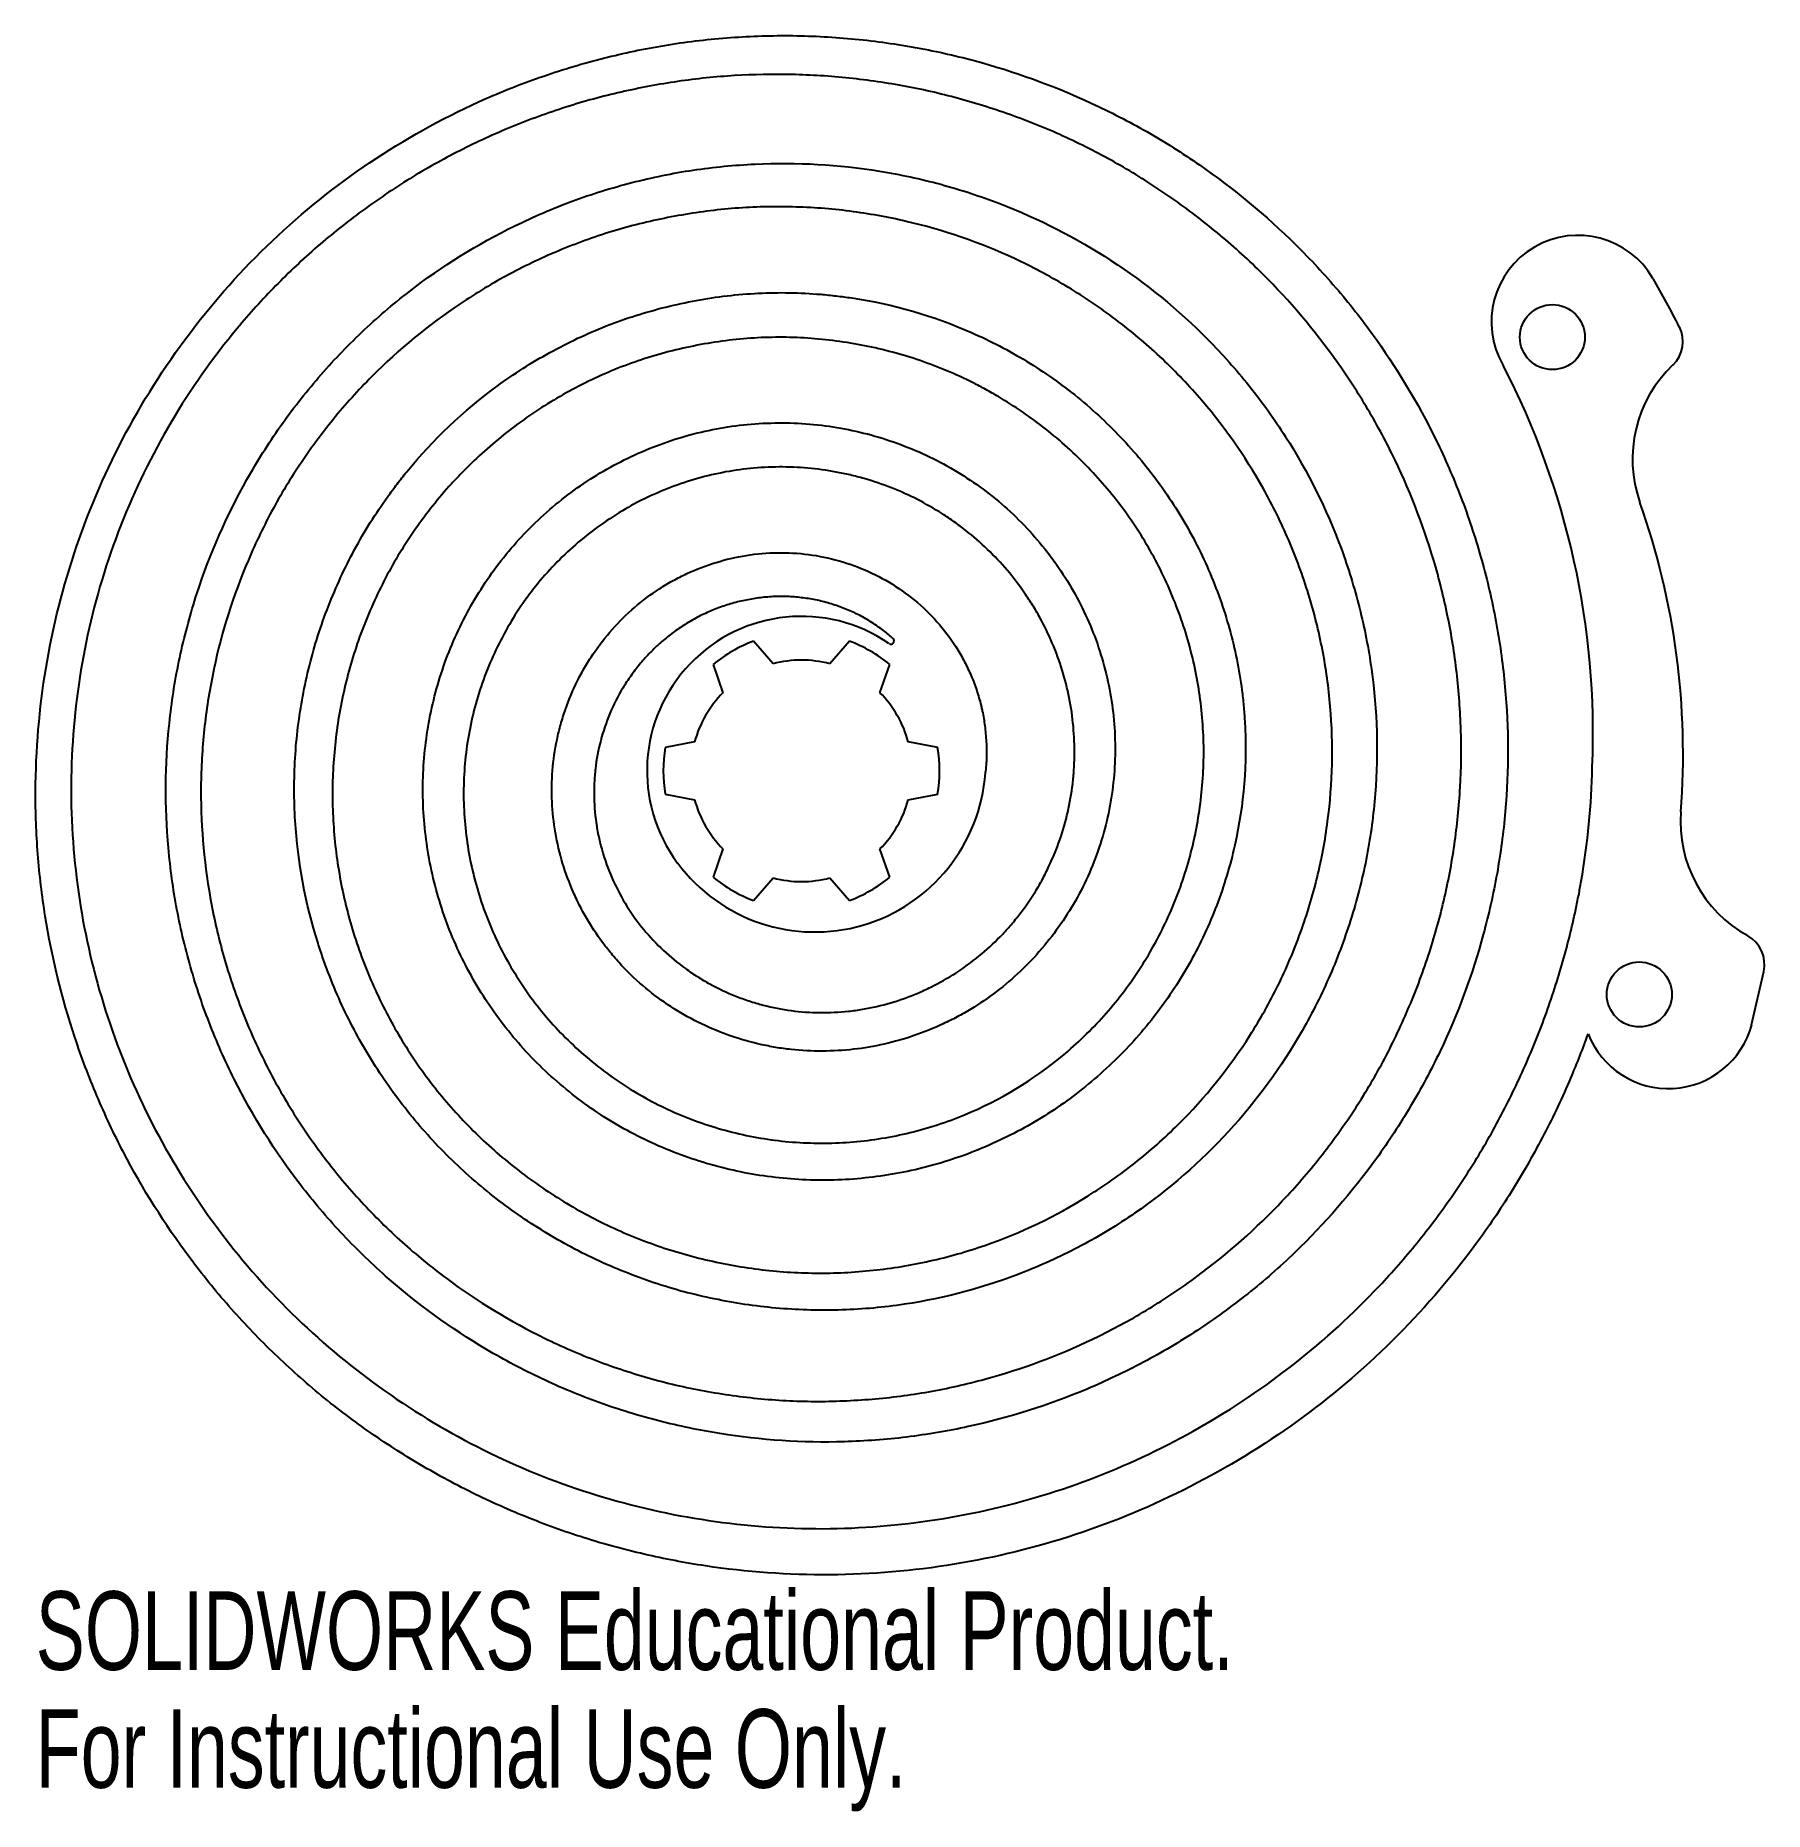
# Model space of a CAD drawing. Header units: millimetres. Extents: x -47 to 59, y -64 to 45.
import ezdxf

# ---------------------------------------------------------------- set-up
doc = ezdxf.new("R2010")
doc.units = ezdxf.units.MM
doc.styles.add('SLDTEXTSTYLE0', font='TXT', dxfattribs={"width": 0.7})

msp = doc.modelspace()

# ---------------------------------------------------------------- linework, layer by layer
at = {"color": 7, "linetype": 'Continuous', "lineweight": 25}
for p, q in [((-1.75, 6.58), (-2.95, 7.97)), ((2.95, 7.97), (1.75, 6.58)), ((-5.43, 6.54), (-4.83, 4.8)), ((4.83, 4.8), (5.43, 6.54)), ((-6.57, 1.78), (-8.38, 1.44)), ((8.38, 1.44), (6.57, 1.78)), ((-8.38, -1.44), (-6.57, -1.78)), ((6.57, -1.78), (8.38, -1.44)), ((-4.83, -4.8), (-5.43, -6.54)), ((5.43, -6.54), (4.83, -4.8)), ((-2.95, -7.97), (-1.75, -6.58)), ((1.75, -6.58), (2.95, -7.97)), ((58.45, -15.61), (59.19, -12.33))]:
    msp.add_line(p, q, dxfattribs=at)
for centre in [(46.19, 26.67), (51.54, -13.75)]:
    msp.add_circle(centre, 2, dxfattribs=at)
for centre, radius, start, end in [((47.77, 27.6), 5.33, 30.1275, 210.1275), ((0.3, 0.05), 60.22, 26.913, 30.1275), ((52.22, 26.4), 2, 313.6671, 26.913), ((-0.5, 2.27), 49.19, 357.6341, 27.4145), ((59.12, 19.17), 8, 133.6671, 199.4496), ((7.77, 1.03), 46.46, 355.6132, 19.4496), ((0, 0), 9.5, 55.4734, 216.7163), ((0, 0), 8.5, 110.2799, 129.7201), ((0, 0), 8.5, 50.2799, 69.7201), ((5.5, 7.99), 0.2, 235.4734, 48.2116), ((0, 0), 6.81, 75.1409, 104.8591), ((0, 0), 6.81, 135.1409, 164.8591), ((0, 0), 6.81, 15.1409, 44.8591), ((0, 0), 8.5, 170.2799, 189.7201), ((0, 0), 8.5, 350.2799, 9.7201), ((0.82, 0.61), 10.52, 216.7163, 355.9814), ((0, 0), 6.81, 195.1409, 224.8591), ((0, 0), 6.81, 315.1409, 344.8591), ((62.07, -3.13), 8, 175.6132, 241.1192), ((0, 0), 8.5, 230.2799, 249.7201), ((0, 0), 8.5, 290.2799, 309.7201), ((0, 0), 6.81, 255.1409, 284.8591), ((57.24, -11.89), 2, 347.3128, 61.1192), ((53.33, -14.23), 5.31, 201.406, 344.9336)]:
    msp.add_arc(centre, radius, start, end, dxfattribs=at)
for points, knots in [([(48.38, -16.17), (48.05, -17.09), (47.69, -17.99), (47.06, -19.48), (46.8, -20.06), (46.25, -21.22), (45.97, -21.79), (45.08, -23.5), (44.45, -24.62), (43.11, -26.79), (42.4, -27.85), (40.14, -30.95), (38.48, -32.9), (34.86, -36.54), (32.92, -38.21), (28.8, -41.25), (26.63, -42.6), (22.07, -44.98), (19.73, -45.99), (14.88, -47.64), (12.4, -48.27), (7.34, -49.15), (4.79, -49.39), (-0.33, -49.47), (-2.88, -49.32), (-6.7, -48.78), (-7.96, -48.55), (-10.45, -48), (-11.69, -47.68), (-14.14, -46.93), (-15.34, -46.51), (-17.72, -45.57), (-18.89, -45.06), (-21.2, -43.93), (-22.33, -43.32), (-24.53, -42.02), (-25.61, -41.33), (-27.7, -39.86), (-28.72, -39.09), (-30.69, -37.45), (-31.64, -36.6), (-33.49, -34.81), (-34.37, -33.88), (-36.06, -31.96), (-36.86, -30.97), (-39.16, -27.89), (-40.52, -25.73), (-42.3, -22.31), (-42.84, -21.15), (-43.84, -18.8), (-44.29, -17.6), (-45.5, -13.95), (-46.11, -11.47), (-46.72, -7.67), (-46.87, -6.4), (-47.07, -3.85), (-47.12, -2.57), (-47.1, 1.28), (-46.89, 3.82), (-46.04, 8.89), (-45.42, 11.36), (-43.76, 16.22), (-42.74, 18.56), (-40.32, 23.08), (-38.93, 25.23), (-35.79, 29.3), (-34.07, 31.18), (-30.31, 34.67), (-28.31, 36.25), (-24.01, 39.07), (-21.77, 40.3), (-18.25, 41.85), (-17.06, 42.31), (-14.64, 43.14), (-13.42, 43.51), (-10.92, 44.14), (-9.67, 44.4), (-7.15, 44.82), (-5.88, 44.97), (-3.32, 45.17), (-2.05, 45.22), (0.51, 45.2), (1.79, 45.14), (4.35, 44.9), (5.62, 44.73), (8.13, 44.28), (9.38, 44.01), (13.1, 43.01), (15.5, 42.14), (18.99, 40.52), (20.13, 39.94), (22.35, 38.67), (23.43, 37.99), (26.6, 35.79), (28.57, 34.16), (31.31, 31.46), (32.18, 30.52), (33.83, 28.58), (34.62, 27.57), (36.85, 24.42), (38.15, 22.22), (39.79, 18.75), (40.29, 17.57), (41.18, 15.17), (41.57, 13.95), (42.25, 11.47), (42.53, 10.22), (42.99, 7.71), (43.16, 6.44), (43.51, 2.61), (43.51, 0.06), (43.18, -3.79), (43.01, -5.06), (42.56, -7.57), (42.28, -8.82), (41.27, -12.53), (40.38, -14.93), (38.73, -18.4), (38.12, -19.53), (36.82, -21.73), (36.12, -22.8), (33.86, -25.93), (32.18, -27.86), (29.41, -30.52), (28.45, -31.36), (26.45, -32.95), (25.41, -33.7), (23.26, -35.12), (22.16, -35.77), (19.9, -36.97), (18.75, -37.52), (15.2, -39.01), (12.77, -39.78), (9, -40.6), (7.74, -40.81), (5.83, -41.05), (5.2, -41.11), (3.92, -41.2), (3.28, -41.24), (0.07, -41.33), (-2.48, -41.16), (-6.28, -40.55), (-7.53, -40.29), (-10.01, -39.66), (-11.23, -39.28), (-13.65, -38.41), (-14.83, -37.92), (-17.14, -36.83), (-18.27, -36.23), (-21.58, -34.27), (-23.65, -32.77), (-26.54, -30.21), (-27.46, -29.32), (-28.77, -27.92), (-29.19, -27.44), (-30.02, -26.47), (-30.42, -25.97), (-32.38, -23.43), (-33.74, -21.26), (-35.46, -17.82), (-35.98, -16.65), (-36.9, -14.27), (-37.3, -13.06), (-37.99, -10.57), (-38.28, -9.32), (-38.72, -6.81), (-38.88, -5.54), (-39.18, -1.7), (-39.13, 0.85), (-38.68, 4.68), (-38.47, 5.94), (-38.06, 7.82), (-37.9, 8.44), (-37.57, 9.67), (-37.39, 10.28), (-36.39, 13.34), (-35.36, 15.68), (-33.48, 19.03), (-32.8, 20.12), (-31.33, 22.21), (-30.54, 23.22), (-28.86, 25.17), (-27.97, 26.09), (-26.58, 27.41), (-26.11, 27.84), (-25.14, 28.67), (-24.64, 29.07), (-22.1, 31.04), (-19.93, 32.39), (-16.47, 34.08), (-15.29, 34.59), (-13.5, 35.25), (-12.89, 35.46), (-11.67, 35.84), (-11.05, 36.01), (-9.18, 36.49), (-7.93, 36.75), (-5.4, 37.13), (-4.13, 37.25), (-0.28, 37.43), (2.27, 37.29), (6.08, 36.67), (7.33, 36.4), (9.18, 35.9), (9.79, 35.72), (11.01, 35.32), (11.61, 35.11), (14.61, 33.95), (16.89, 32.78), (21.19, 29.98), (23.17, 28.37), (25.89, 25.62), (26.74, 24.67), (27.94, 23.17), (28.33, 22.66), (29.07, 21.62), (29.43, 21.09), (31.16, 18.38), (32.3, 16.09), (33.64, 12.48), (34.01, 11.26), (34.64, 8.78), (34.88, 7.53), (35.42, 3.7), (35.49, 1.14), (35.19, -2.69), (35.02, -3.96), (34.66, -5.85), (34.52, -6.47), (34.21, -7.72), (34.04, -8.33), (33.47, -10.17), (33.03, -11.37), (32.01, -13.72), (31.44, -14.86), (29.52, -18.22), (28.01, -20.28), (24.54, -24.06), (22.6, -25.75), (19.44, -27.93), (18.35, -28.59), (16.65, -29.5), (16.08, -29.78), (14.91, -30.32), (14.33, -30.57), (11.33, -31.76), (8.86, -32.42), (5.06, -32.99), (3.79, -33.11), (1.22, -33.19), (-0.06, -33.16), (-2.61, -32.95), (-3.88, -32.77), (-5.76, -32.39), (-6.39, -32.25), (-7.63, -31.93), (-8.24, -31.75), (-10.07, -31.15), (-11.27, -30.68), (-13.59, -29.62), (-14.72, -29.01), (-16.91, -27.67), (-17.96, -26.94), (-19.97, -25.36), (-20.93, -24.51), (-22.74, -22.7), (-23.59, -21.74), (-25.18, -19.72), (-25.91, -18.67), (-27.24, -16.48), (-27.84, -15.35), (-28.63, -13.6), (-28.88, -13.01), (-29.22, -12.11), (-29.33, -11.81), (-29.54, -11.21), (-29.64, -10.91), (-30.52, -8.14), (-30.99, -5.62), (-31.18, -2.42), (-31.2, -1.78), (-31.2, -0.5), (-31.18, 0.14), (-31.07, 2.06), (-30.91, 3.33), (-30.44, 5.85), (-30.13, 7.09), (-29.35, 9.53), (-28.88, 10.72), (-27.81, 13.05), (-27.2, 14.18), (-26.18, 15.81), (-25.82, 16.34), (-25.26, 17.12), (-25.07, 17.38), (-24.68, 17.89), (-24.48, 18.14), (-22.65, 20.38), (-20.79, 22.14), (-18.2, 24.04), (-17.67, 24.4), (-16.59, 25.09), (-16.04, 25.41), (-14.35, 26.34), (-13.2, 26.89), (-10.81, 27.82), (-9.59, 28.21), (-7.1, 28.83), (-5.84, 29.06), (-3.3, 29.36), (-2.02, 29.42), (-0.09, 29.39), (0.55, 29.35), (1.5, 29.28), (1.82, 29.24), (2.46, 29.17), (2.77, 29.13), (5.64, 28.7), (8.1, 27.99), (11.63, 26.44), (12.76, 25.85), (14.95, 24.51), (16, 23.77), (17.99, 22.15), (18.92, 21.28), (20.68, 19.4), (21.48, 18.41), (22.96, 16.32), (23.63, 15.23), (24.81, 12.94), (25.32, 11.77), (26.18, 9.35), (26.52, 8.12), (26.9, 6.23), (27.01, 5.6), (27.13, 4.65), (27.17, 4.33), (27.23, 3.69), (27.25, 3.38), (27.43, 0.48), (27.22, -2.07), (26.37, -5.83), (26, -7.06), (25.09, -9.45), (24.55, -10.61), (23.61, -12.3), (23.28, -12.84), (22.58, -13.91), (22.21, -14.43), (21.04, -15.97), (20.19, -16.92), (18.81, -18.26), (18.33, -18.69), (17.35, -19.51), (16.85, -19.91), (15.28, -21.04), (14.2, -21.71), (11.92, -22.88), (10.74, -23.39), (8.31, -24.22), (7.07, -24.54), (4.55, -24.99), (3.28, -25.13), (0.71, -25.2), (-0.57, -25.13), (-3.12, -24.82), (-4.37, -24.56), (-6.22, -24.03), (-6.83, -23.83), (-8.03, -23.39), (-8.62, -23.15), (-9.79, -22.61), (-10.36, -22.32), (-11.48, -21.69), (-12.02, -21.36), (-13.09, -20.65), (-13.61, -20.27), (-14.61, -19.48), (-15.1, -19.06), (-16.05, -18.19), (-16.5, -17.74), (-17.37, -16.8), (-17.78, -16.31), (-18.97, -14.8), (-19.68, -13.74), (-20.93, -11.49), (-21.46, -10.33), (-22.33, -7.91), (-22.66, -6.68), (-23.13, -4.15), (-23.26, -2.88), (-23.31, -0.31), (-23.23, 0.96), (-22.85, 3.51), (-22.56, 4.75), (-21.77, 7.19), (-21.27, 8.37), (-20.08, 10.65), (-19.39, 11.73), (-17.83, 13.77), (-16.97, 14.71), (-15.08, 16.46), (-14.07, 17.24), (-11.91, 18.63), (-10.78, 19.22), (-8.41, 20.22), (-7.19, 20.61), (-4.68, 21.16), (-3.42, 21.33), (-0.84, 21.43), (0.43, 21.37), (2.97, 21.01), (4.22, 20.71), (6.66, 19.89), (7.83, 19.38), (9.51, 18.44), (10.05, 18.1), (11.11, 17.37), (11.62, 16.99), (12.61, 16.16), (13.08, 15.73), (13.98, 14.82), (14.4, 14.34), (15.22, 13.35), (15.6, 12.83), (16.31, 11.77), (16.64, 11.22), (17.25, 10.09), (17.52, 9.51), (18.02, 8.33), (18.24, 7.73), (18.61, 6.5), (18.77, 5.88), (19.03, 4.63), (19.13, 4), (19.26, 2.72), (19.29, 2.08), (19.3, 0.8), (19.27, 0.16), (19.08, -1.76), (18.84, -3.01), (18.27, -4.86), (18.05, -5.46), (17.56, -6.64), (17.28, -7.21), (16.66, -8.34), (16.32, -8.89), (15.59, -9.94), (15.21, -10.44), (14.37, -11.42), (13.93, -11.88), (13, -12.76), (12.51, -13.18), (11.49, -13.96), (10.96, -14.32), (10.14, -14.82), (9.86, -14.98), (9.3, -15.28), (9.01, -15.42), (8.14, -15.83), (7.54, -16.07), (6.33, -16.49), (5.72, -16.66), (4.47, -16.95), (3.84, -17.05), (2.57, -17.2), (1.93, -17.23), (0.64, -17.24), (0, -17.2), (-0.95, -17.1), (-1.27, -17.06), (-1.9, -16.95), (-2.21, -16.89), (-3.16, -16.68), (-3.77, -16.5), (-4.98, -16.08), (-5.57, -15.84), (-6.73, -15.28), (-7.29, -14.97), (-8.37, -14.29), (-8.89, -13.92), (-9.89, -13.11), (-10.37, -12.68), (-11.04, -11.99), (-11.25, -11.76), (-11.67, -11.27), (-11.87, -11.03), (-12.46, -10.26), (-12.82, -9.73), (-13.31, -8.9), (-13.47, -8.63), (-13.76, -8.06), (-13.89, -7.77), (-14.28, -6.89), (-14.51, -6.29), (-14.88, -5.06), (-15.02, -4.44), (-15.24, -3.17), (-15.31, -2.54), (-15.37, -1.26), (-15.36, -0.63), (-15.26, 0.66), (-15.17, 1.3), (-14.97, 2.24), (-14.89, 2.55), (-14.72, 3.16), (-14.63, 3.46), (-14.31, 4.38), (-14.06, 4.97), (-13.63, 5.83), (-13.48, 6.11), (-13.16, 6.66), (-12.99, 6.92), (-12.08, 8.26), (-11.23, 9.22), (-9.78, 10.47), (-9.26, 10.85), (-8.46, 11.37), (-8.18, 11.54), (-7.62, 11.85), (-7.34, 11.99), (-6.46, 12.4), (-5.86, 12.63), (-4.65, 13), (-4.03, 13.15), (-2.11, 13.45), (-0.84, 13.47), (1.07, 13.22), (1.69, 13.09), (2.93, 12.74), (3.53, 12.52), (4.7, 12), (5.26, 11.69), (6.33, 10.99), (6.84, 10.61), (7.8, 9.76), (8.24, 9.3), (9.05, 8.31), (9.42, 7.79), (9.9, 6.96), (10.05, 6.68), (10.26, 6.24), (10.33, 6.1), (10.46, 5.81), (10.52, 5.66), (10.69, 5.21), (10.8, 4.91), (10.93, 4.45), (10.98, 4.3), (11.04, 4.06), (11.05, 3.99), (11.09, 3.83), (11.11, 3.75), (11.19, 3.38), (11.24, 3.08), (11.3, 2.6), (11.32, 2.44), (11.34, 2.12), (11.36, 1.95), (11.38, 1.61), (11.38, 1.45), (11.39, 1.21), (11.39, 1.13), (11.39, 1.01), (11.39, 0.98), (11.39, 0.9), (11.39, 0.87), (11.38, 0.5), (11.35, 0.18), (11.31, -0.13)], [0.0165532, 0.0165532, 0.0165532, 0.0165532, 0.0195312, 0.0195312, 0.0214844, 0.0214844, 0.0234375, 0.0234375, 0.0273438, 0.0273438, 0.03125, 0.03125, 0.0390625, 0.0390625, 0.046875, 0.046875, 0.0546875, 0.0546875, 0.0625, 0.0625, 0.0703125, 0.0703125, 0.078125, 0.078125, 0.0859375, 0.0859375, 0.0898438, 0.0898438, 0.09375, 0.09375, 0.0976562, 0.0976562, 0.1015625, 0.1015625, 0.1054688, 0.1054688, 0.109375, 0.109375, 0.1132812, 0.1132812, 0.1171875, 0.1171875, 0.1210938, 0.1210938, 0.125, 0.125, 0.1328125, 0.1328125, 0.1367188, 0.1367188, 0.140625, 0.140625, 0.1484375, 0.1484375, 0.1523438, 0.1523438, 0.15625, 0.15625, 0.1640625, 0.1640625, 0.171875, 0.171875, 0.1796875, 0.1796875, 0.1875, 0.1875, 0.1953125, 0.1953125, 0.203125, 0.203125, 0.2109375, 0.2109375, 0.2148438, 0.2148438, 0.21875, 0.21875, 0.2226562, 0.2226562, 0.2265625, 0.2265625, 0.2304688, 0.2304688, 0.234375, 0.234375, 0.2382812, 0.2382812, 0.2421875, 0.2421875, 0.25, 0.25, 0.2539062, 0.2539062, 0.2578125, 0.2578125, 0.265625, 0.265625, 0.2695312, 0.2695312, 0.2734375, 0.2734375, 0.28125, 0.28125, 0.2851562, 0.2851562, 0.2890625, 0.2890625, 0.2929688, 0.2929688, 0.296875, 0.296875, 0.3046875, 0.3046875, 0.3085938, 0.3085938, 0.3125, 0.3125, 0.3203125, 0.3203125, 0.3242188, 0.3242188, 0.328125, 0.328125, 0.3359375, 0.3359375, 0.3398438, 0.3398438, 0.34375, 0.34375, 0.3476562, 0.3476562, 0.3515625, 0.3515625, 0.359375, 0.359375, 0.3632812, 0.3632812, 0.3652344, 0.3652344, 0.3671875, 0.3671875, 0.375, 0.375, 0.3789062, 0.3789062, 0.3828125, 0.3828125, 0.3867188, 0.3867188, 0.390625, 0.390625, 0.3984375, 0.3984375, 0.4023438, 0.4023438, 0.4042969, 0.4042969, 0.40625, 0.40625, 0.4140625, 0.4140625, 0.4179688, 0.4179688, 0.421875, 0.421875, 0.4257812, 0.4257812, 0.4296875, 0.4296875, 0.4375, 0.4375, 0.4414062, 0.4414062, 0.4433594, 0.4433594, 0.4453125, 0.4453125, 0.453125, 0.453125, 0.4570312, 0.4570312, 0.4609375, 0.4609375, 0.4648438, 0.4648438, 0.4667969, 0.4667969, 0.46875, 0.46875, 0.4765625, 0.4765625, 0.4804688, 0.4804688, 0.4824219, 0.4824219, 0.484375, 0.484375, 0.4882812, 0.4882812, 0.4921875, 0.4921875, 0.5, 0.5, 0.5039062, 0.5039062, 0.5058594, 0.5058594, 0.5078125, 0.5078125, 0.515625, 0.515625, 0.5234375, 0.5234375, 0.5273438, 0.5273438, 0.5292969, 0.5292969, 0.53125, 0.53125, 0.5390625, 0.5390625, 0.5429688, 0.5429688, 0.546875, 0.546875, 0.5546875, 0.5546875, 0.5585938, 0.5585938, 0.5605469, 0.5605469, 0.5625, 0.5625, 0.5664062, 0.5664062, 0.5703125, 0.5703125, 0.578125, 0.578125, 0.5859375, 0.5859375, 0.5898438, 0.5898438, 0.5917969, 0.5917969, 0.59375, 0.59375, 0.6015625, 0.6015625, 0.6054688, 0.6054688, 0.609375, 0.609375, 0.6132812, 0.6132812, 0.6152344, 0.6152344, 0.6171875, 0.6171875, 0.6210938, 0.6210938, 0.625, 0.625, 0.6289062, 0.6289062, 0.6328125, 0.6328125, 0.6367188, 0.6367188, 0.640625, 0.640625, 0.6445312, 0.6445312, 0.6464844, 0.6464844, 0.6474609, 0.6474609, 0.6484375, 0.6484375, 0.65625, 0.65625, 0.6582031, 0.6582031, 0.6601562, 0.6601562, 0.6640625, 0.6640625, 0.6679688, 0.6679688, 0.671875, 0.671875, 0.6757812, 0.6757812, 0.6777344, 0.6777344, 0.6787109, 0.6787109, 0.6796875, 0.6796875, 0.6875, 0.6875, 0.6894531, 0.6894531, 0.6914062, 0.6914062, 0.6953125, 0.6953125, 0.6992188, 0.6992188, 0.703125, 0.703125, 0.7070312, 0.7070312, 0.7089844, 0.7089844, 0.7099609, 0.7099609, 0.7109375, 0.7109375, 0.71875, 0.71875, 0.7226562, 0.7226562, 0.7265625, 0.7265625, 0.7304688, 0.7304688, 0.734375, 0.734375, 0.7382812, 0.7382812, 0.7421875, 0.7421875, 0.7460938, 0.7460938, 0.7480469, 0.7480469, 0.7490234, 0.7490234, 0.75, 0.75, 0.7578125, 0.7578125, 0.7617188, 0.7617188, 0.765625, 0.765625, 0.7675781, 0.7675781, 0.7695312, 0.7695312, 0.7734375, 0.7734375, 0.7753906, 0.7753906, 0.7773438, 0.7773438, 0.78125, 0.78125, 0.7851562, 0.7851562, 0.7890625, 0.7890625, 0.7929688, 0.7929688, 0.796875, 0.796875, 0.8007812, 0.8007812, 0.8027344, 0.8027344, 0.8046875, 0.8046875, 0.8066406, 0.8066406, 0.8085938, 0.8085938, 0.8105469, 0.8105469, 0.8125, 0.8125, 0.8144531, 0.8144531, 0.8164062, 0.8164062, 0.8203125, 0.8203125, 0.8242188, 0.8242188, 0.828125, 0.828125, 0.8320312, 0.8320312, 0.8359375, 0.8359375, 0.8398438, 0.8398438, 0.84375, 0.84375, 0.8476562, 0.8476562, 0.8515625, 0.8515625, 0.8554688, 0.8554688, 0.859375, 0.859375, 0.8632812, 0.8632812, 0.8671875, 0.8671875, 0.8710938, 0.8710938, 0.875, 0.875, 0.8789062, 0.8789062, 0.8808594, 0.8808594, 0.8828125, 0.8828125, 0.8847656, 0.8847656, 0.8867188, 0.8867188, 0.8886719, 0.8886719, 0.890625, 0.890625, 0.8925781, 0.8925781, 0.8945312, 0.8945312, 0.8964844, 0.8964844, 0.8984375, 0.8984375, 0.9003906, 0.9003906, 0.9023438, 0.9023438, 0.90625, 0.90625, 0.9082031, 0.9082031, 0.9101562, 0.9101562, 0.9121094, 0.9121094, 0.9140625, 0.9140625, 0.9160156, 0.9160156, 0.9179688, 0.9179688, 0.9199219, 0.9199219, 0.9208984, 0.9208984, 0.921875, 0.921875, 0.9238281, 0.9238281, 0.9257812, 0.9257812, 0.9277344, 0.9277344, 0.9296875, 0.9296875, 0.9316406, 0.9316406, 0.9326172, 0.9326172, 0.9335938, 0.9335938, 0.9355469, 0.9355469, 0.9375, 0.9375, 0.9394531, 0.9394531, 0.9414062, 0.9414062, 0.9433594, 0.9433594, 0.9443359, 0.9443359, 0.9453125, 0.9453125, 0.9472656, 0.9472656, 0.9482422, 0.9482422, 0.9492188, 0.9492188, 0.9511719, 0.9511719, 0.953125, 0.953125, 0.9550781, 0.9550781, 0.9570312, 0.9570312, 0.9589844, 0.9589844, 0.9599609, 0.9599609, 0.9609375, 0.9609375, 0.9628906, 0.9628906, 0.9638672, 0.9638672, 0.9648438, 0.9648438, 0.96875, 0.96875, 0.9707031, 0.9707031, 0.9716797, 0.9716797, 0.9726562, 0.9726562, 0.9746094, 0.9746094, 0.9765625, 0.9765625, 0.9804688, 0.9804688, 0.9824219, 0.9824219, 0.984375, 0.984375, 0.9863281, 0.9863281, 0.9882812, 0.9882812, 0.9902344, 0.9902344, 0.9921875, 0.9921875, 0.9931641, 0.9931641, 0.9936523, 0.9936523, 0.9941406, 0.9941406, 0.9951172, 0.9951172, 0.9956055, 0.9956055, 0.9958496, 0.9958496, 0.9960938, 0.9960938, 0.9970703, 0.9970703, 0.9975586, 0.9975586, 0.9980469, 0.9980469, 0.9985352, 0.9985352, 0.9987793, 0.9987793, 0.9989014, 0.9989014, 0.9990234, 0.9990234, 1, 1, 1, 1]), ([(5.63, 8.14), (5.45, 8.31), (5.25, 8.47), (4.82, 8.8), (4.58, 8.97), (4.08, 9.28), (3.83, 9.43), (3.31, 9.7), (3.04, 9.82), (2.5, 10.04), (2.22, 10.14), (1.66, 10.32), (1.37, 10.4), (0.8, 10.53), (0.51, 10.58), (-0.07, 10.66), (-0.36, 10.69), (-0.95, 10.72), (-1.24, 10.73), (-1.83, 10.71), (-2.13, 10.69), (-2.71, 10.63), (-3, 10.58), (-3.58, 10.47), (-3.87, 10.41), (-4.43, 10.25), (-4.71, 10.16), (-5.27, 9.96), (-5.54, 9.85), (-6.07, 9.61), (-6.34, 9.48), (-6.85, 9.19), (-7.1, 9.04), (-7.6, 8.72), (-7.84, 8.55), (-8.3, 8.19), (-8.53, 8), (-8.97, 7.61), (-9.18, 7.4), (-9.58, 6.98), (-9.78, 6.76), (-10.16, 6.3), (-10.33, 6.07), (-10.67, 5.59), (-10.84, 5.34), (-11.59, 4.09), (-12.05, 2.99), (-12.5, 1.28), (-12.61, 0.7), (-12.71, -0.17), (-12.73, -0.46), (-12.75, -0.9), (-12.76, -1.05), (-12.76, -1.35), (-12.76, -1.5), (-12.74, -2.23), (-12.69, -2.82), (-12.55, -3.69), (-12.49, -3.98), (-12.36, -4.55), (-12.28, -4.84), (-12.02, -5.69), (-11.82, -6.23), (-11.33, -7.3), (-11.05, -7.82), (-10.42, -8.83), (-10.08, -9.3), (-9.33, -10.21), (-8.92, -10.64), (-8.06, -11.44), (-7.61, -11.82), (-6.9, -12.33), (-6.65, -12.5), (-6.15, -12.81), (-5.9, -12.96), (-5.12, -13.39), (-4.59, -13.64), (-3.77, -13.96), (-3.5, -14.06), (-2.93, -14.24), (-2.65, -14.33), (-1.79, -14.55), (-1.21, -14.66), (-0.05, -14.82), (0.54, -14.86), (1.72, -14.87), (2.31, -14.84), (3.19, -14.75), (3.48, -14.71), (4.06, -14.61), (4.35, -14.55), (5.21, -14.36), (5.77, -14.19), (6.6, -13.9), (6.88, -13.79), (7.42, -13.56), (7.69, -13.43), (8.48, -13.04), (9, -12.75), (9.98, -12.12), (10.46, -11.77), (11.38, -11.02), (11.81, -10.62), (12.43, -9.99), (12.63, -9.78), (13.01, -9.33), (13.2, -9.1), (13.74, -8.41), (14.08, -7.93), (14.54, -7.17), (14.69, -6.92), (14.97, -6.4), (15.1, -6.13), (15.48, -5.33), (15.7, -4.79), (16.09, -3.68), (16.25, -3.11), (16.51, -1.96), (16.61, -1.38), (16.72, -0.51), (16.74, -0.21), (16.78, 0.38), (16.79, 0.67), (16.8, 1.55), (16.78, 2.14), (16.67, 3.31), (16.59, 3.9), (16.36, 5.06), (16.21, 5.63), (15.87, 6.75), (15.66, 7.31), (15.2, 8.39), (14.94, 8.92), (14.52, 9.69), (14.37, 9.94), (14.06, 10.44), (13.89, 10.69), (13.39, 11.42), (13.03, 11.89), (12.27, 12.78), (11.87, 13.21), (11.02, 14.03), (10.57, 14.42), (9.88, 14.96), (9.64, 15.14), (9.16, 15.48), (8.92, 15.64), (8.17, 16.12), (7.66, 16.41), (6.62, 16.95), (6.08, 17.19), (4.98, 17.62), (4.42, 17.81), (3.57, 18.05), (3.29, 18.13), (2.71, 18.26), (2.42, 18.32), (1.56, 18.48), (0.98, 18.56), (-0.2, 18.66), (-0.79, 18.69), (-1.97, 18.68), (-2.56, 18.65), (-3.73, 18.53), (-4.31, 18.45), (-5.47, 18.22), (-6.04, 18.08), (-7.16, 17.75), (-7.72, 17.56), (-8.82, 17.12), (-9.36, 16.88), (-10.41, 16.35), (-10.92, 16.06), (-11.92, 15.43), (-12.4, 15.1), (-13.34, 14.39), (-13.79, 14.01), (-14.67, 13.21), (-15.08, 12.8), (-15.88, 11.93), (-16.26, 11.48), (-16.97, 10.54), (-17.31, 10.06), (-17.94, 9.07), (-18.23, 8.55), (-18.77, 7.51), (-19.02, 6.97), (-19.47, 5.88), (-19.67, 5.33), (-20.02, 4.2), (-20.17, 3.64), (-20.42, 2.49), (-20.53, 1.91), (-20.68, 0.74), (-20.73, 0.15), (-20.79, -1.03), (-20.79, -1.62), (-20.72, -3.38), (-20.57, -4.55), (-20.21, -6.28), (-20.06, -6.85), (-19.73, -7.98), (-19.53, -8.54), (-18.89, -10.18), (-18.37, -11.24), (-17.45, -12.76), (-17.13, -13.25), (-16.45, -14.21), (-16.08, -14.67), (-15.32, -15.57), (-14.92, -16), (-14.09, -16.83), (-13.66, -17.23), (-12.76, -18), (-12.29, -18.36), (-11.34, -19.05), (-10.85, -19.38), (-9.84, -19.98), (-9.33, -20.27), (-8.28, -20.79), (-7.74, -21.04), (-6.64, -21.48), (-6.09, -21.68), (-4.97, -22.03), (-4.4, -22.19), (-3.25, -22.45), (-2.67, -22.56), (-1.51, -22.74), (-0.92, -22.8), (0.26, -22.88), (0.84, -22.9), (2.02, -22.89), (2.61, -22.86), (3.78, -22.77), (4.37, -22.69), (5.53, -22.5), (6.11, -22.38), (7.82, -21.97), (8.94, -21.6), (12.22, -20.25), (14.25, -19.02), (16.52, -17.14), (16.96, -16.74), (17.8, -15.93), (18.21, -15.5), (18.99, -14.63), (19.37, -14.17), (20.09, -13.24), (20.43, -12.76), (21.08, -11.77), (21.38, -11.27), (21.95, -10.24), (22.22, -9.71), (22.72, -8.65), (22.95, -8.11), (23.36, -7.01), (23.55, -6.45), (24.06, -4.75), (24.31, -3.6), (24.65, -1.27), (24.74, -0.09), (24.75, 2.26), (24.66, 3.44), (24.42, 5.19), (24.32, 5.77), (24.07, 6.92), (23.93, 7.49), (23.6, 8.62), (23.42, 9.18), (23.01, 10.29), (22.79, 10.83), (22.07, 12.45), (21.51, 13.49), (20.58, 14.99), (20.25, 15.47), (19.56, 16.42), (19.19, 16.89), (18.06, 18.24), (17.24, 19.09), (15.49, 20.68), (14.57, 21.4), (13.11, 22.4), (12.62, 22.71), (11.86, 23.16), (11.6, 23.31), (11.08, 23.59), (10.82, 23.73), (9.5, 24.39), (8.41, 24.84), (6.74, 25.42), (6.18, 25.59), (5.04, 25.89), (4.47, 26.03), (2.74, 26.37), (1.57, 26.53), (-0.79, 26.68), (-1.97, 26.68), (-3.72, 26.56), (-4.31, 26.5), (-5.47, 26.34), (-6.06, 26.24), (-7.79, 25.89), (-8.93, 25.59), (-11.16, 24.83), (-12.24, 24.38), (-13.82, 23.6), (-14.34, 23.32), (-15.36, 22.73), (-15.87, 22.42), (-17.34, 21.44), (-18.28, 20.72), (-19.61, 19.57), (-20.04, 19.17), (-20.67, 18.55), (-20.88, 18.34), (-21.28, 17.91), (-21.49, 17.7), (-22.47, 16.6), (-23.19, 15.67), (-24.53, 13.73), (-25.14, 12.72), (-25.95, 11.15), (-26.2, 10.62), (-26.67, 9.54), (-26.9, 9), (-27.51, 7.34), (-27.84, 6.21), (-28.38, 3.91), (-28.57, 2.76), (-28.75, 1), (-28.8, 0.42), (-28.85, -0.76), (-28.86, -1.35), (-28.82, -3.13), (-28.73, -4.3), (-28.48, -6.04), (-28.38, -6.62), (-28.15, -7.78), (-28.01, -8.35), (-27.55, -10.06), (-27.18, -11.17), (-26.29, -13.36), (-25.79, -14.43), (-24.94, -15.97), (-24.64, -16.48), (-24.01, -17.47), (-23.68, -17.96), (-22.65, -19.39), (-21.9, -20.31), (-20.31, -22.04), (-19.46, -22.86), (-17.68, -24.39), (-16.74, -25.1), (-14.77, -26.42), (-13.76, -27.02), (-12.19, -27.82), (-11.66, -28.07), (-10.58, -28.55), (-10.03, -28.77), (-8.38, -29.39), (-7.25, -29.73), (-4.96, -30.29), (-3.81, -30.5), (-1.47, -30.8), (-0.3, -30.87), (1.47, -30.89), (2.05, -30.88), (3.23, -30.82), (3.82, -30.77), (5.59, -30.59), (6.75, -30.4), (8.47, -30.01), (9.04, -29.87), (10.17, -29.55), (10.73, -29.37), (13.51, -28.41), (15.65, -27.38), (18.64, -25.51), (19.6, -24.83), (20.98, -23.74), (21.43, -23.36), (22.32, -22.58), (22.75, -22.17), (24.84, -20.09), (26.32, -18.26), (28.22, -15.27), (28.8, -14.24), (29.58, -12.66), (29.82, -12.13), (30.28, -11.05), (30.5, -10.49), (31.1, -8.83), (31.44, -7.71), (31.86, -6), (31.98, -5.42), (32.2, -4.27), (32.29, -3.68), (32.68, -0.75), (32.73, 1.6), (32.43, 5.13), (32.27, 6.29), (31.93, 8.02), (31.81, 8.6), (31.52, 9.74), (31.36, 10.31), (30.84, 12), (30.44, 13.1), (29.74, 14.72), (29.5, 15.25), (28.98, 16.31), (28.7, 16.83), (27.26, 19.41), (25.9, 21.33), (23.56, 23.99), (22.74, 24.83), (21.45, 26.03), (21, 26.41), (20.1, 27.17), (19.63, 27.53), (18.22, 28.59), (17.24, 29.24), (15.22, 30.44), (14.18, 31), (10.96, 32.49), (8.74, 33.25), (5.29, 34.06), (4.14, 34.26), (2.39, 34.49), (1.8, 34.55), (0.63, 34.63), (0.04, 34.66), (-1.73, 34.71), (-2.9, 34.68), (-5.25, 34.5), (-6.42, 34.35), (-8.74, 33.93), (-9.89, 33.67), (-12.15, 33.03), (-13.27, 32.65), (-15.45, 31.78), (-16.52, 31.29), (-18.09, 30.48), (-18.6, 30.2), (-19.62, 29.6), (-20.12, 29.29), (-22.6, 27.68), (-24.43, 26.21), (-26.96, 23.73), (-27.76, 22.87), (-28.89, 21.51), (-29.25, 21.05), (-29.96, 20.12), (-30.31, 19.64), (-31.3, 18.18), (-31.92, 17.18), (-33.05, 15.11), (-33.56, 14.05), (-34.95, 10.79), (-35.66, 8.55), (-36.39, 5.09), (-36.58, 3.93), (-36.78, 2.18), (-36.83, 1.59), (-36.9, 0.42), (-36.93, -0.17), (-36.97, -3.12), (-36.78, -5.47), (-36.16, -8.95), (-35.9, -10.1), (-35.43, -11.8), (-35.26, -12.36), (-34.89, -13.48), (-34.69, -14.03), (-34.06, -15.68), (-33.58, -16.76), (-32.54, -18.86), (-31.96, -19.89), (-30.71, -21.9), (-30.04, -22.87), (-28.62, -24.74), (-27.86, -25.64), (-26.27, -27.37), (-25.43, -28.2), (-23.69, -29.77), (-22.77, -30.52), (-19.93, -32.63), (-17.92, -33.85), (-14.74, -35.4), (-13.66, -35.87), (-12.02, -36.49), (-11.46, -36.69), (-10.34, -37.05), (-9.78, -37.23), (-8.07, -37.7), (-6.93, -37.96), (-4.61, -38.37), (-3.44, -38.53), (-1.09, -38.73), (0.08, -38.78), (1.84, -38.77), (2.43, -38.75), (3.61, -38.69), (4.2, -38.65), (5.95, -38.48), (7.11, -38.32), (9.42, -37.88), (10.57, -37.61), (13.98, -36.64), (16.18, -35.8), (19.35, -34.24), (20.38, -33.68), (22.39, -32.46), (23.37, -31.8), (26.22, -29.7), (27.98, -28.14), (30.41, -25.57), (31.18, -24.68), (32.27, -23.3), (32.62, -22.83), (33.31, -21.88), (33.65, -21.39), (34.62, -19.92), (35.22, -18.91), (36.33, -16.84), (36.84, -15.77), (37.77, -13.6), (38.19, -12.5), (38.74, -10.83), (38.91, -10.27), (39.23, -9.14), (39.38, -8.56), (39.78, -6.85), (40, -5.69), (40.33, -3.37), (40.45, -2.19), (40.59, 0.17), (40.6, 1.34), (40.53, 3.69), (40.44, 4.87), (40.17, 7.2), (39.99, 8.36), (39.51, 10.66), (39.23, 11.81), (38.22, 15.21), (37.36, 17.4), (35.8, 20.56), (35.23, 21.59), (34.01, 23.6), (33.36, 24.58), (31.28, 27.44), (29.74, 29.22), (27.21, 31.69), (26.33, 32.47), (24.51, 33.96), (23.57, 34.67), (21.63, 36.01), (20.64, 36.64), (18.6, 37.81), (17.55, 38.35), (15.42, 39.35), (14.33, 39.8), (12.13, 40.61), (11, 40.97), (8.73, 41.6), (7.59, 41.87), (5.28, 42.3), (4.11, 42.47), (1.77, 42.72), (0.59, 42.79), (-1.76, 42.84), (-2.94, 42.82), (-5.28, 42.68), (-6.45, 42.56), (-8.78, 42.22), (-9.94, 42), (-12.24, 41.48), (-13.37, 41.17), (-15.61, 40.45), (-16.72, 40.05), (-18.9, 39.16), (-19.96, 38.67), (-22.06, 37.6), (-23.09, 37.03), (-25.1, 35.79), (-26.07, 35.13), (-27.97, 33.74), (-28.89, 33.01), (-30.67, 31.46), (-31.52, 30.66), (-33.17, 28.98), (-33.96, 28.11), (-36.22, 25.38), (-37.58, 23.46), (-39.97, 19.41), (-41, 17.3), (-42.73, 12.9), (-43.41, 10.65), (-44.41, 6.05), (-44.72, 3.72), (-44.99, -1), (-44.93, -3.35), (-44.45, -8.03), (-44.03, -10.34), (-42.82, -14.91), (-42.04, -17.13), (-40.14, -21.43), (-39.02, -23.5), (-36.47, -27.47), (-35.05, -29.35), (-31.93, -32.87), (-30.23, -34.5), (-26.59, -37.51), (-24.67, -38.86), (-20.63, -41.27), (-18.52, -42.32), (-14.15, -44.09), (-11.91, -44.8), (-7.33, -45.89), (-5, -46.25), (-0.3, -46.64), (2.05, -46.65), (6.75, -46.32), (9.07, -45.98), (13.68, -44.95), (15.93, -44.27), (20.32, -42.56), (22.44, -41.55), (26.54, -39.21), (28.49, -37.9), (32.19, -34.99), (33.92, -33.4), (36.35, -30.82), (37.12, -29.94), (38.61, -28.11), (39.31, -27.17), (40.65, -25.25), (41.29, -24.26), (42.19, -22.74), (42.48, -22.23), (43.04, -21.2), (43.31, -20.67), (44.1, -19.09), (44.58, -18.02), (45.25, -16.39), (45.47, -15.84), (45.88, -14.74), (46.07, -14.18), (46.62, -12.49), (46.95, -11.36), (47.38, -9.65), (47.51, -9.08), (47.69, -8.22), (47.75, -7.93), (47.84, -7.5), (47.86, -7.36), (47.92, -7.07), (47.94, -6.93), (48.37, -4.44), (48.6, -2.1), (48.64, 0.24)], [0.00991, 0.00991, 0.00991, 0.00991, 0.0107422, 0.0107422, 0.0117188, 0.0117188, 0.0126953, 0.0126953, 0.0136719, 0.0136719, 0.0146484, 0.0146484, 0.015625, 0.015625, 0.0166016, 0.0166016, 0.0175781, 0.0175781, 0.0185547, 0.0185547, 0.0195312, 0.0195312, 0.0205078, 0.0205078, 0.0214844, 0.0214844, 0.0224609, 0.0224609, 0.0234375, 0.0234375, 0.0244141, 0.0244141, 0.0253906, 0.0253906, 0.0263672, 0.0263672, 0.0273438, 0.0273438, 0.0283203, 0.0283203, 0.0292969, 0.0292969, 0.0302734, 0.0302734, 0.03125, 0.03125, 0.0351562, 0.0351562, 0.0371094, 0.0371094, 0.0380859, 0.0380859, 0.0385742, 0.0385742, 0.0390625, 0.0390625, 0.0410156, 0.0410156, 0.0419922, 0.0419922, 0.0429688, 0.0429688, 0.0449219, 0.0449219, 0.046875, 0.046875, 0.0488281, 0.0488281, 0.0507812, 0.0507812, 0.0527344, 0.0527344, 0.0537109, 0.0537109, 0.0546875, 0.0546875, 0.0566406, 0.0566406, 0.0576172, 0.0576172, 0.0585938, 0.0585938, 0.0605469, 0.0605469, 0.0625, 0.0625, 0.0644531, 0.0644531, 0.0654297, 0.0654297, 0.0664062, 0.0664062, 0.0683594, 0.0683594, 0.0693359, 0.0693359, 0.0703125, 0.0703125, 0.0722656, 0.0722656, 0.0742188, 0.0742188, 0.0761719, 0.0761719, 0.0771484, 0.0771484, 0.078125, 0.078125, 0.0800781, 0.0800781, 0.0810547, 0.0810547, 0.0820312, 0.0820312, 0.0839844, 0.0839844, 0.0859375, 0.0859375, 0.0878906, 0.0878906, 0.0888672, 0.0888672, 0.0898438, 0.0898438, 0.0917969, 0.0917969, 0.09375, 0.09375, 0.0957031, 0.0957031, 0.0976562, 0.0976562, 0.0996094, 0.0996094, 0.1005859, 0.1005859, 0.1015625, 0.1015625, 0.1035156, 0.1035156, 0.1054688, 0.1054688, 0.1074219, 0.1074219, 0.1083984, 0.1083984, 0.109375, 0.109375, 0.1113281, 0.1113281, 0.1132812, 0.1132812, 0.1152344, 0.1152344, 0.1162109, 0.1162109, 0.1171875, 0.1171875, 0.1191406, 0.1191406, 0.1210938, 0.1210938, 0.1230469, 0.1230469, 0.125, 0.125, 0.1269531, 0.1269531, 0.1289062, 0.1289062, 0.1308594, 0.1308594, 0.1328125, 0.1328125, 0.1347656, 0.1347656, 0.1367188, 0.1367188, 0.1386719, 0.1386719, 0.140625, 0.140625, 0.1425781, 0.1425781, 0.1445312, 0.1445312, 0.1464844, 0.1464844, 0.1484375, 0.1484375, 0.1503906, 0.1503906, 0.1523438, 0.1523438, 0.1542969, 0.1542969, 0.15625, 0.15625, 0.1601562, 0.1601562, 0.1621094, 0.1621094, 0.1640625, 0.1640625, 0.1679688, 0.1679688, 0.1699219, 0.1699219, 0.171875, 0.171875, 0.1738281, 0.1738281, 0.1757812, 0.1757812, 0.1777344, 0.1777344, 0.1796875, 0.1796875, 0.1816406, 0.1816406, 0.1835938, 0.1835938, 0.1855469, 0.1855469, 0.1875, 0.1875, 0.1894531, 0.1894531, 0.1914062, 0.1914062, 0.1933594, 0.1933594, 0.1953125, 0.1953125, 0.1972656, 0.1972656, 0.1992188, 0.1992188, 0.203125, 0.203125, 0.2109375, 0.2109375, 0.2128906, 0.2128906, 0.2148438, 0.2148438, 0.2167969, 0.2167969, 0.21875, 0.21875, 0.2207031, 0.2207031, 0.2226562, 0.2226562, 0.2246094, 0.2246094, 0.2265625, 0.2265625, 0.2304688, 0.2304688, 0.234375, 0.234375, 0.2382812, 0.2382812, 0.2402344, 0.2402344, 0.2421875, 0.2421875, 0.2441406, 0.2441406, 0.2460938, 0.2460938, 0.25, 0.25, 0.2519531, 0.2519531, 0.2539062, 0.2539062, 0.2578125, 0.2578125, 0.2617188, 0.2617188, 0.2636719, 0.2636719, 0.2646484, 0.2646484, 0.265625, 0.265625, 0.2695312, 0.2695312, 0.2714844, 0.2714844, 0.2734375, 0.2734375, 0.2773438, 0.2773438, 0.28125, 0.28125, 0.2832031, 0.2832031, 0.2851562, 0.2851562, 0.2890625, 0.2890625, 0.2929688, 0.2929688, 0.2949219, 0.2949219, 0.296875, 0.296875, 0.3007812, 0.3007812, 0.3027344, 0.3027344, 0.3037109, 0.3037109, 0.3046875, 0.3046875, 0.3085938, 0.3085938, 0.3125, 0.3125, 0.3144531, 0.3144531, 0.3164062, 0.3164062, 0.3203125, 0.3203125, 0.3242188, 0.3242188, 0.3261719, 0.3261719, 0.328125, 0.328125, 0.3320312, 0.3320312, 0.3339844, 0.3339844, 0.3359375, 0.3359375, 0.3398438, 0.3398438, 0.34375, 0.34375, 0.3457031, 0.3457031, 0.3476562, 0.3476562, 0.3515625, 0.3515625, 0.3554688, 0.3554688, 0.359375, 0.359375, 0.3632812, 0.3632812, 0.3652344, 0.3652344, 0.3671875, 0.3671875, 0.3710938, 0.3710938, 0.375, 0.375, 0.3789062, 0.3789062, 0.3808594, 0.3808594, 0.3828125, 0.3828125, 0.3867188, 0.3867188, 0.3886719, 0.3886719, 0.390625, 0.390625, 0.3984375, 0.3984375, 0.4023438, 0.4023438, 0.4042969, 0.4042969, 0.40625, 0.40625, 0.4140625, 0.4140625, 0.4179688, 0.4179688, 0.4199219, 0.4199219, 0.421875, 0.421875, 0.4257812, 0.4257812, 0.4277344, 0.4277344, 0.4296875, 0.4296875, 0.4375, 0.4375, 0.4414062, 0.4414062, 0.4433594, 0.4433594, 0.4453125, 0.4453125, 0.4492188, 0.4492188, 0.4511719, 0.4511719, 0.453125, 0.453125, 0.4609375, 0.4609375, 0.4648438, 0.4648438, 0.4667969, 0.4667969, 0.46875, 0.46875, 0.4726562, 0.4726562, 0.4765625, 0.4765625, 0.484375, 0.484375, 0.4882812, 0.4882812, 0.4902344, 0.4902344, 0.4921875, 0.4921875, 0.4960938, 0.4960938, 0.5, 0.5, 0.5039062, 0.5039062, 0.5078125, 0.5078125, 0.5117188, 0.5117188, 0.5136719, 0.5136719, 0.515625, 0.515625, 0.5234375, 0.5234375, 0.5273438, 0.5273438, 0.5292969, 0.5292969, 0.53125, 0.53125, 0.5351562, 0.5351562, 0.5390625, 0.5390625, 0.546875, 0.546875, 0.5507812, 0.5507812, 0.5527344, 0.5527344, 0.5546875, 0.5546875, 0.5625, 0.5625, 0.5664062, 0.5664062, 0.5683594, 0.5683594, 0.5703125, 0.5703125, 0.5742188, 0.5742188, 0.578125, 0.578125, 0.5820312, 0.5820312, 0.5859375, 0.5859375, 0.5898438, 0.5898438, 0.59375, 0.59375, 0.6015625, 0.6015625, 0.6054688, 0.6054688, 0.6074219, 0.6074219, 0.609375, 0.609375, 0.6132812, 0.6132812, 0.6171875, 0.6171875, 0.6210938, 0.6210938, 0.6230469, 0.6230469, 0.625, 0.625, 0.6289062, 0.6289062, 0.6328125, 0.6328125, 0.640625, 0.640625, 0.6445312, 0.6445312, 0.6484375, 0.6484375, 0.65625, 0.65625, 0.6601562, 0.6601562, 0.6621094, 0.6621094, 0.6640625, 0.6640625, 0.6679688, 0.6679688, 0.671875, 0.671875, 0.6757812, 0.6757812, 0.6777344, 0.6777344, 0.6796875, 0.6796875, 0.6835938, 0.6835938, 0.6875, 0.6875, 0.6914062, 0.6914062, 0.6953125, 0.6953125, 0.6992188, 0.6992188, 0.703125, 0.703125, 0.7109375, 0.7109375, 0.7148438, 0.7148438, 0.71875, 0.71875, 0.7265625, 0.7265625, 0.7304688, 0.7304688, 0.734375, 0.734375, 0.7382812, 0.7382812, 0.7421875, 0.7421875, 0.7460938, 0.7460938, 0.75, 0.75, 0.7539062, 0.7539062, 0.7578125, 0.7578125, 0.7617188, 0.7617188, 0.765625, 0.765625, 0.7695312, 0.7695312, 0.7734375, 0.7734375, 0.7773438, 0.7773438, 0.78125, 0.78125, 0.7851562, 0.7851562, 0.7890625, 0.7890625, 0.7929688, 0.7929688, 0.796875, 0.796875, 0.8007812, 0.8007812, 0.8046875, 0.8046875, 0.8125, 0.8125, 0.8203125, 0.8203125, 0.828125, 0.828125, 0.8359375, 0.8359375, 0.84375, 0.84375, 0.8515625, 0.8515625, 0.859375, 0.859375, 0.8671875, 0.8671875, 0.875, 0.875, 0.8828125, 0.8828125, 0.890625, 0.890625, 0.8984375, 0.8984375, 0.90625, 0.90625, 0.9140625, 0.9140625, 0.921875, 0.921875, 0.9296875, 0.9296875, 0.9375, 0.9375, 0.9453125, 0.9453125, 0.953125, 0.953125, 0.9609375, 0.9609375, 0.9648438, 0.9648438, 0.96875, 0.96875, 0.9726562, 0.9726562, 0.9746094, 0.9746094, 0.9765625, 0.9765625, 0.9804688, 0.9804688, 0.9824219, 0.9824219, 0.984375, 0.984375, 0.9882812, 0.9882812, 0.9902344, 0.9902344, 0.9912109, 0.9912109, 0.9916992, 0.9916992, 0.9921875, 0.9921875, 1, 1, 1, 1])]:
    msp.add_open_spline(points, degree=3, knots=knots, dxfattribs=at)

# ---------------------------------------------------------------- texts
at = {"color": 7, "linetype": 'Continuous', "char_height": 4.8336, "attachment_point": 1, "style": 'SLDTEXTSTYLE0'}
for s, insert in [('SOLIDWORKS Educational Product.', (-47.1, -50.45)), ('For Instructional Use Only.', (-47.1, -57.7))]:
    msp.add_mtext(s, dxfattribs=dict(at, insert=insert))

doc.saveas('drawing.dxf')
